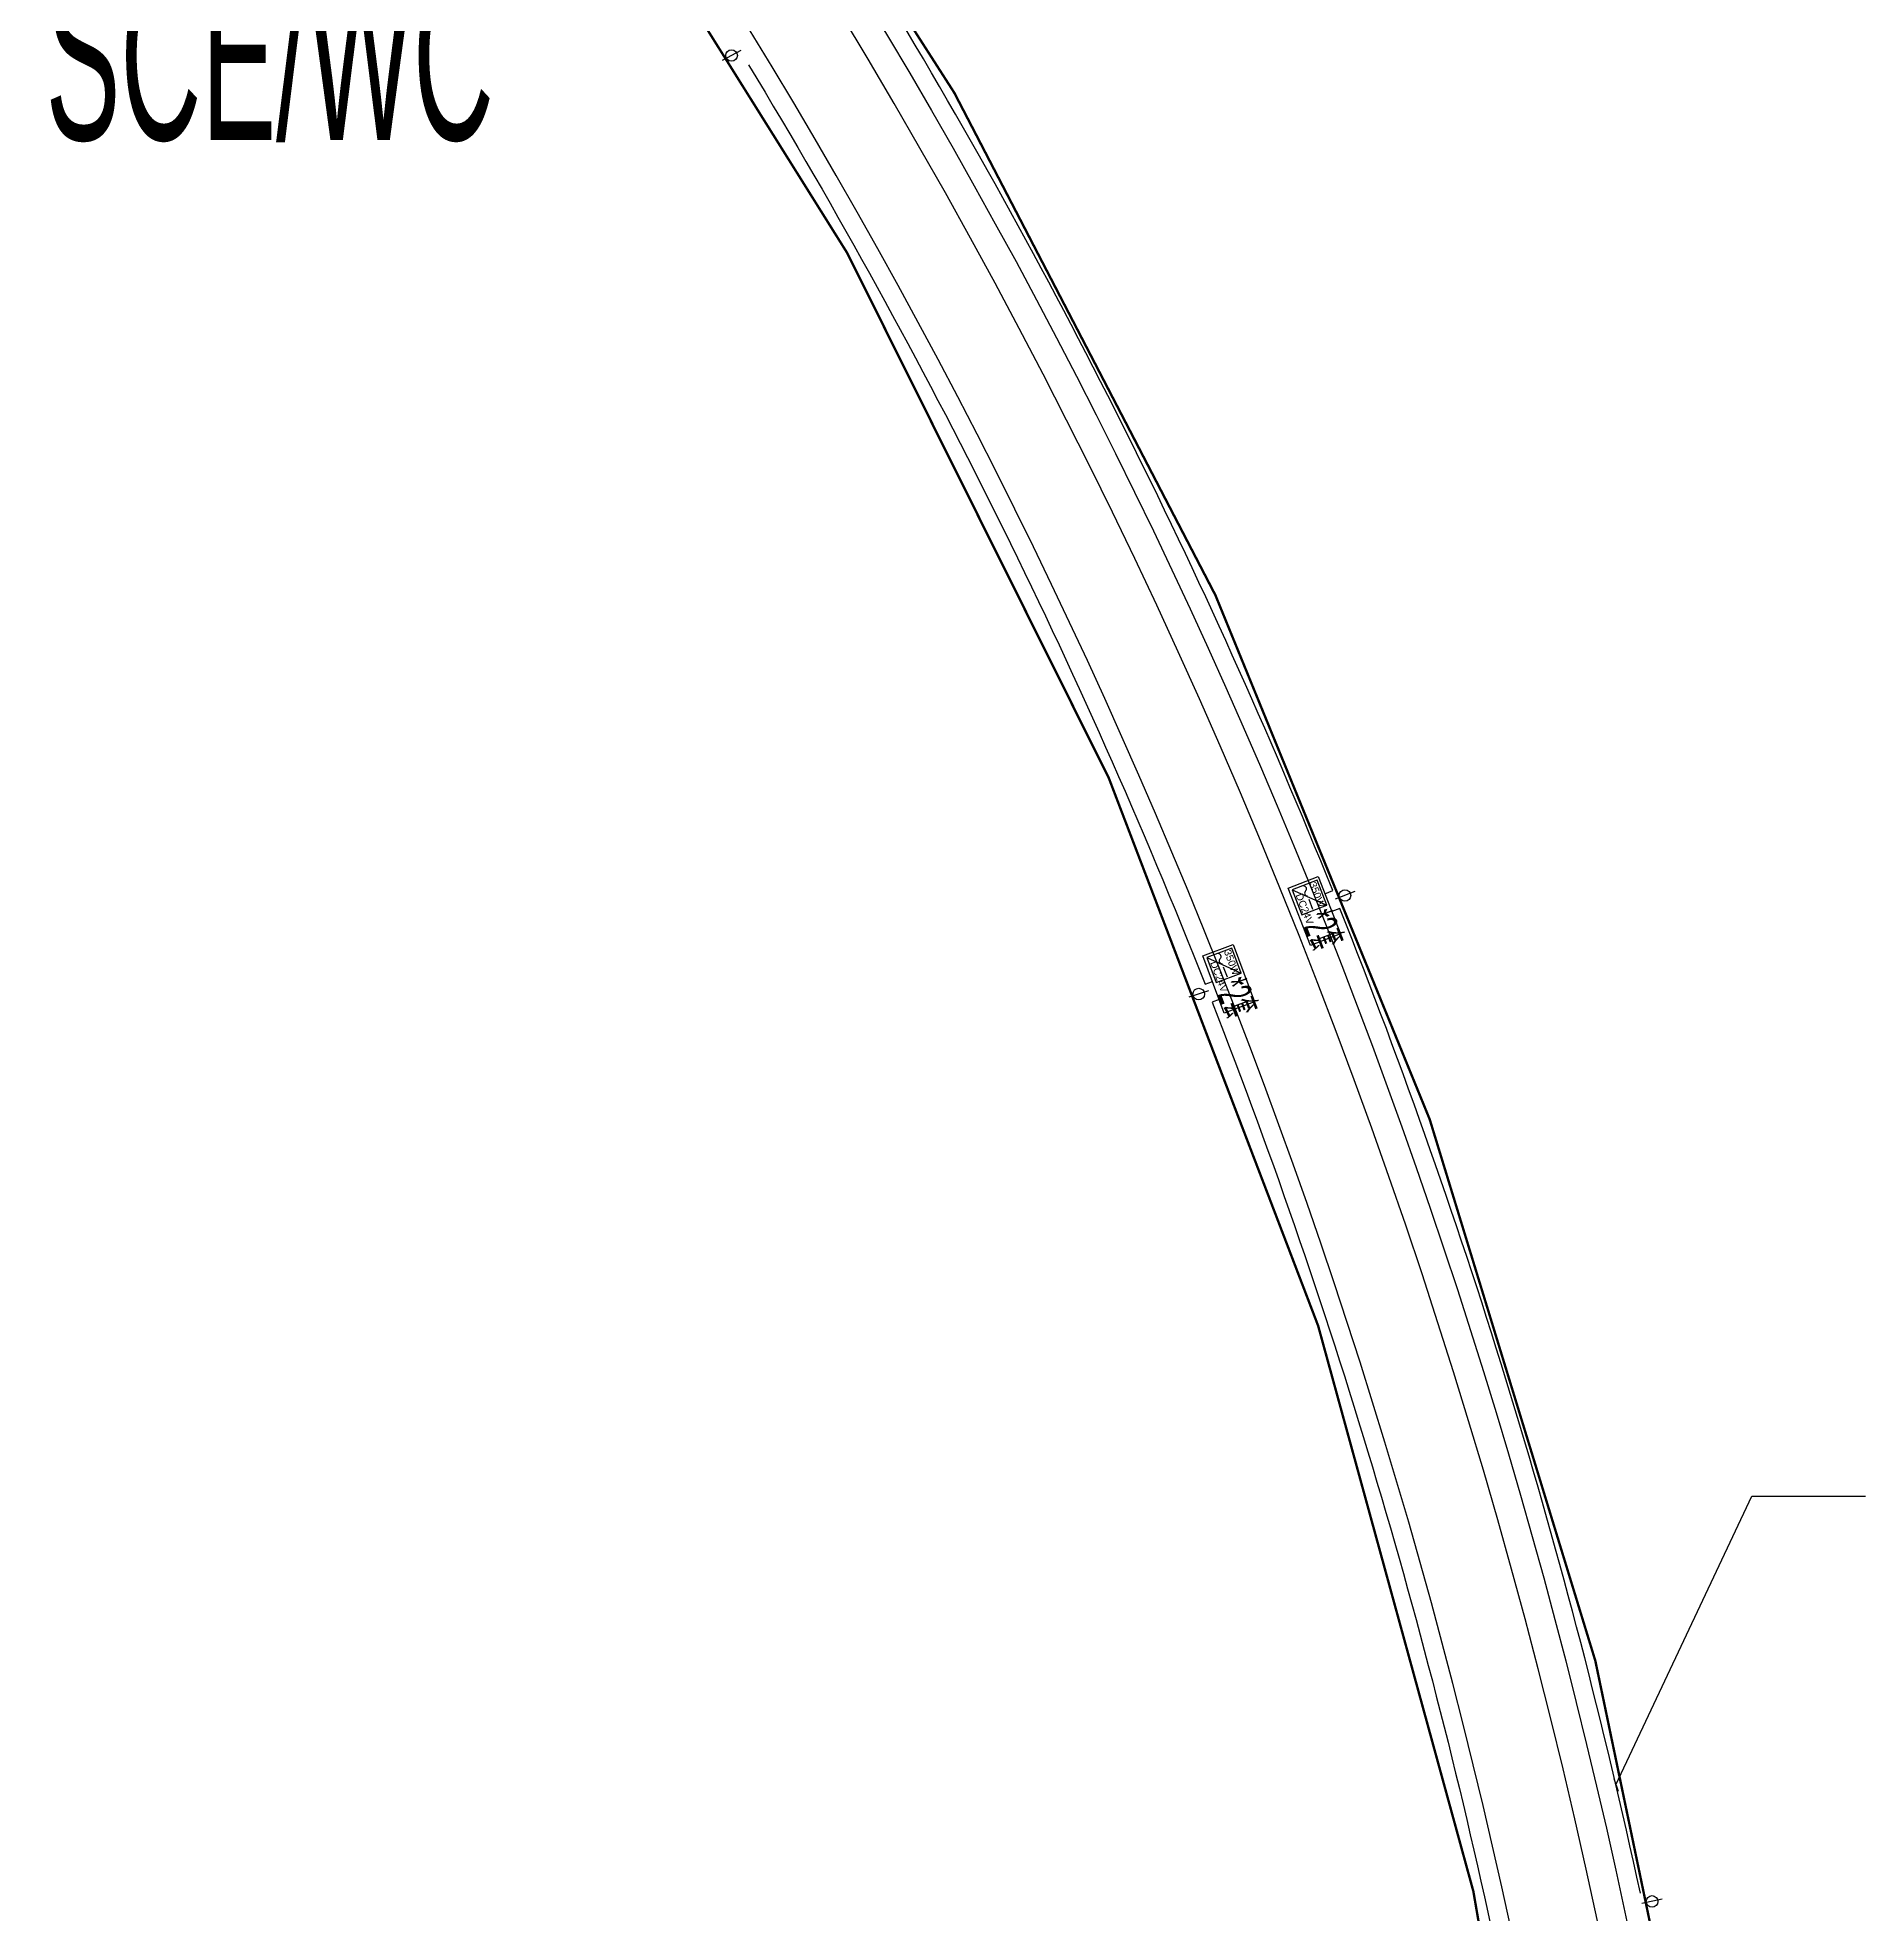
# Model space of a CAD drawing. Header units: inches. Extents: x -187843 to 1582678, y -554589 to 1835338.
# Drawn here: x 1509289 to 1547464, y -275657 to -236443 of the extents above; entities that cross this region are included whole.
import ezdxf
from ezdxf import colors
from ezdxf.entities.mleader import LeaderData, LeaderLine
from ezdxf.lldxf.tags import DXFTag
from ezdxf.math import Vec2, Vec3

# ---------------------------------------------------------------- set-up
doc = ezdxf.new("R2010")
doc.units = ezdxf.units.IN
doc.header["$MEASUREMENT"] = 0
doc.layers.get('0').update_dxf_attribs({"color": 253})
for name, color, linetype in [('0-LIGHT-TXT', 90, 'Continuous'), ('0-SL01', 1, 'Continuous'), ('0-开关电源', 3, 'Continuous'), ('LT-220V', 5, 'Continuous'), ('LT-24V', 4, 'Continuous')]:
    doc.layers.add(name, color=color, linetype=linetype)
doc.styles.add('SMDEI', font='smsim.shx', dxfattribs={"width": 0.75, "bigfont": 'smfs.shx'})
doc.styles.get("Standard").update_dxf_attribs({"font": 'arial.ttf'})
tags = doc.linetypes.add('SL01_LINE', pattern='A,0.3,-0.3,["SL01",Standard,S=0.2,R=-0.1,X=-0.1,Y=-0.1],-1.2', length=1.8).pattern_tags.tags
tags[6] = DXFTag(74, 10)

# ---------------------------------------------------------------- blocks, each defined once
blk = doc.blocks.new('LEDDR01')
at = {"layer": '0-开关电源'}
for p, q in [((-224, 0), (224, 448)), ((19, 205), (198, 205))]:
    blk.add_line(p, q, dxfattribs=at)
blk.add_lwpolyline([(-224, 0), (224, 0), (224, 448), (-224, 448)], close=True, dxfattribs=at)
for centre, start, end in [((-171, 187), 19.4712, 160.5288), ((-81, 219), 199.4712, 340.5288)]:
    blk.add_arc(centre, 47.5, start, end, dxfattribs=at)
at = {"color": 3}
for s, p in [('350W', (-219, 302)), ('DC24V', (-122, 21))]:
    blk.add_text(s, height=120, dxfattribs=at).set_placement(p)
blk = doc.blocks.new('分割')
at = {"layer": 'LT-220V'}
blk.add_lwpolyline([(-168, 141), (166, -144)], dxfattribs=at)
blk.add_circle((0, 0), 121, dxfattribs=at)
blk = doc.blocks.new('_Oblique')
at = {"color": 0, "linetype": 'ByBlock', "lineweight": -2}
blk.add_line((-0.5, -0.5), (0.5, 0.5), dxfattribs=at)

msp = doc.modelspace()

# ---------------------------------------------------------------- linework, layer by layer
at = {"layer": '0-LIGHT-TXT', "color": 7}
for points in [[(1536037, -253974), (1536498, -255168), (1535871, -255410), (1535411, -254216)], [(1534257, -255392), (1534703, -256591), (1534073, -256826), (1533627, -255626)]]:
    msp.add_lwpolyline(points, close=True, dxfattribs=at)
at = {"layer": '0-SL01', "linetype": 'SL01_LINE', "const_width": 50}
for points in [[(1545933, -294382, -0.200801), (1545587, -293692, 0.208142), (1497852, -201812, 0.208142)], [(1493918, -204810), (1494633, -203845, -0.353767), (1529133, -358703, -0.246324), (1523001, -363145, 0.410153)]]:
    msp.add_lwpolyline(points, format="xyb", dxfattribs=at)
at = {"layer": 'LT-220V'}
for points in [[(1511191, -327207), (1511544, -326931), (1511630, -322605), (1542982, -323509, 0.277279), (1494167, -200439), (1492640, -196476)], [(1513085, -217268, -0.228156), (1543311, -325147)], [(1511191, -327207), (1511346, -326832), (1511434, -322399), (1541199, -323258, 0.226036), (1510972, -218502, -0.226036)]]:
    msp.add_lwpolyline(points, format="xyb", dxfattribs=at)
at = {"layer": 'LT-24V', "color": 4}
for points in [[(1536174, -254330), (1536338, -254266, 0.041296), (1526760, -235171)], [(1524135, -237012, -0.042511), (1533672, -256221), (1533827, -256164)], [(1542764, -275209, 0.041576), (1536487, -254638), (1536318, -254703)], [(1533966, -256539), (1533819, -256594, -0.042004), (1539853, -276908)]]:
    msp.add_lwpolyline(points, format="xyb", dxfattribs=at)

# ---------------------------------------------------------------- block references
at = {"layer": '0-开关电源', "color": 3, "xscale": 1.249999999999999, "yscale": 1.249999999999999, "zscale": 1.249999999999999}
for p, rotation in [((1535591, -254512), 291.0886308800864), ((1533804, -255924), 290.3966589744807)]:
    msp.add_blockref('LEDDR01', p, dxfattribs=dict(at, rotation=rotation))
at = {"layer": 'LT-220V'}
for p, rotation in [((1523783, -236819), 248.5850412386738), ((1536594, -254368), 242.3677210212223), ((1533539, -256428), 238.5929119459208), ((1543007, -275385), 232.6528301128684)]:
    msp.add_blockref('分割', p, dxfattribs=dict(at, rotation=rotation))

# ---------------------------------------------------------------- texts
at = {"layer": '0-LIGHT-TXT', "color": 7, "style": 'SMDEI', "width": 0.5}
msp.add_text('WDZB-RYJY2*4 JDG20 SCE/WC', height=3500, dxfattribs=at).set_placement((1483711, -238582))
for rotation, p in [(291.0886, (1535654, -254847)), (290.3967, (1533863, -256260))]:
    msp.add_text('*2套', height=700, rotation=rotation, dxfattribs=at).set_placement(p)

# ---------------------------------------------------------------- leaders
at = {"layer": '0-LIGHT-TXT', "color": 7}
ml = msp.add_multileader_mtext('Standard', dxfattribs=at)
ml.set_content('', color=7)
ml.set_leader_properties()
ml.set_arrow_properties(name='OBLIQUE')
ml.build(insert=Vec2(0, 0))
ml.multileader.update_dxf_attribs({"text_right_attachment_type": 6, "dogleg_length": 0.36, "arrow_head_size": 200})
ctx = ml.context
ctx.base_point, ctx.char_height, ctx.arrow_head_size, ctx.landing_gap_size, ctx.plane_origin = Vec3(1547464, -266916), 0.18, 200, 0.09, Vec3(1542501, -272289)
ctx.right_attachment = 6
notes = []
notes.append((ctx, [(0, (1, 1, 0), (1545089, -266916), (1, 0), 2375, [(0, [(1542254, -272948)], 0, [])])]))
ctx.mtext.insert, ctx.mtext.flow_direction = Vec3(1547464, -266916), 5
for ctx, leaders in notes:
    for number, flags, end, landing, length, lines in leaders:
        leader = LeaderData()
        leader.index, (leader.has_last_leader_line, leader.has_dogleg_vector, leader.attachment_direction) = number, flags
        leader.last_leader_point, leader.dogleg_vector, leader.dogleg_length = Vec3(end), Vec3(landing), length
        for number, points, colour, breaks in lines:
            line = LeaderLine()
            line.index, line.vertices, line.color, line.breaks = number, Vec3.list(points), colors.encode_raw_color(colour), breaks
            leader.lines.append(line)
        ctx.leaders.append(leader)

doc.saveas('drawing.dxf')
